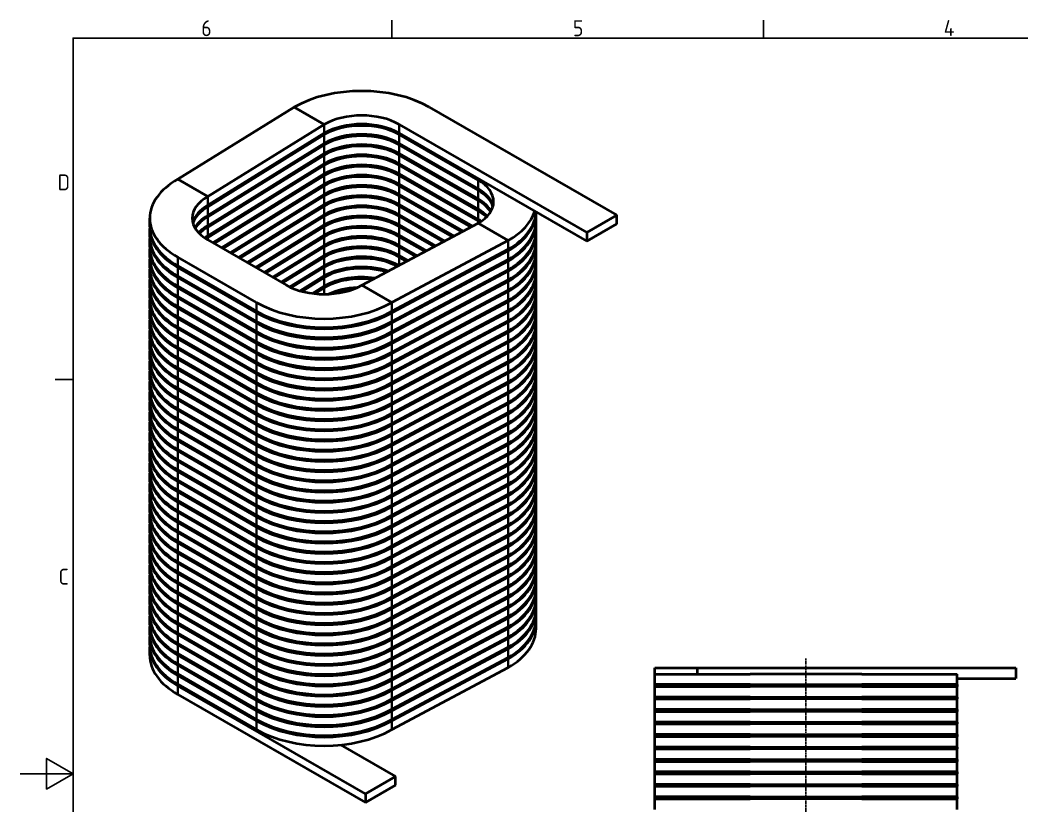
# Model space of a CAD drawing. Header units: millimetres. Extents: x 0 to 420, y 0 to 297.
# Drawn here: x 0 to 188.7, y 142.4 to 290.4 of the extents above; entities that cross this region are included whole.
import ezdxf

# ---------------------------------------------------------------- set-up
doc = ezdxf.new("R2010")
doc.units = ezdxf.units.MM
doc.linetypes.add('CHAIN', pattern=[0.7087, 0.4724, -0.0591, 0.1181, -0.0591])
doc.layers.get('0').update_dxf_attribs({"color": 3, "lineweight": 25, "true_color": 0x00ff00})
for name, color, linetype, lineweight, true_color in [('가시적인 것(ISO)', 3, 'Continuous', 40, 0x00ff00), ('가시적인 좁은 것(ISO)', 3, 'Continuous', 35, 0x00ff00), ('중심선(ISO)', 1, 'Continuous', 25, 0xff0000)]:
    doc.layers.add(name, color=color, linetype=linetype, lineweight=lineweight, true_color=true_color)
doc.layers.add('경계(ISO)', color=7, linetype='Continuous', lineweight=25)
doc.styles.add('문자 텍스트_PSTEK_POSCO', font='isocp.shx')

# ---------------------------------------------------------------- blocks, each defined once
blk = doc.blocks.new('경계 Default Border')
at = {"layer": '경계(ISO)'}
for p, q in [((70, 287), (70, 290.4)), ((140, 287), (140, 290.4)), ((10, 222.75), (6.6, 222.75))]:
    blk.add_line(p, q, dxfattribs=at)
at = {"layer": '경계(ISO)', "flags": 128}
for points in [[(10, 10), (10, 287), (410, 287), (410, 10), (10, 10)], [(0, 148.5), (10, 148.5), (5, 151.39), (5, 145.61), (10, 148.5)]]:
    blk.add_lwpolyline(points, dxfattribs=at)
at = {"layer": '경계(ISO)', "color": 2, "true_color": 0xffff00, "char_height": 3, "attachment_point": 7, "style": '문자 텍스트_PSTEK_POSCO'}
for s, insert in [('6', (34.14, 287.37)), ('5', (104.14, 287.37)), ('4', (173.97, 287.4)), ('D', (7.08, 258.35)), ('C', (7.24, 184.1))]:
    blk.add_mtext(s, dxfattribs=dict(at, insert=insert))

msp = doc.modelspace()

# ---------------------------------------------------------------- linework, layer by layer
at = {"layer": '가시적인 것(ISO)'}
for p, q in [((29.7, 260.425), (51.621, 274.008)), ((51.621, 274.008), (57.277, 270.751)), ((77.076, 274.008), (112.432, 253.648)), ((57.277, 270.751), (35.357, 257.167)), ((71.42, 270.751), (106.775, 250.391)), ((35.357, 255.532), (57.277, 269.116)), ((57.277, 268.829), (35.357, 255.246)), ((57.038, 268.967), (57.277, 268.829)), ((71.42, 269.116), (106.775, 248.756)), ((86.269, 260.278), (71.42, 268.829)), ((35.357, 253.611), (57.277, 267.194)), ((57.277, 266.908), (35.357, 253.325)), ((57.038, 267.046), (57.277, 266.908)), ((71.42, 267.194), (86.269, 258.643)), ((86.269, 258.357), (71.42, 266.908)), ((35.357, 251.689), (57.277, 265.273)), ((57.277, 264.987), (35.357, 251.403)), ((57.038, 265.125), (57.277, 264.987)), ((71.42, 265.273), (86.269, 256.722)), ((86.269, 256.436), (71.42, 264.987)), ((35.357, 249.768), (57.277, 263.352)), ((57.277, 263.066), (35.357, 249.482)), ((57.038, 263.204), (57.277, 263.066)), ((71.42, 263.352), (86.269, 254.801)), ((86.269, 254.515), (71.42, 263.066)), ((35.357, 257.167), (29.7, 260.425)), ((36.341, 248.457), (57.277, 261.431)), ((57.277, 261.145), (36.58, 248.319)), ((57.038, 261.282), (57.277, 261.145)), ((71.42, 261.431), (86.269, 252.88)), ((86.269, 252.593), (71.42, 261.145)), ((37.948, 247.531), (57.277, 259.509)), ((57.277, 259.223), (38.187, 247.393)), ((57.038, 259.361), (57.277, 259.223)), ((71.42, 259.509), (85.207, 251.57)), ((84.949, 251.432), (71.42, 259.223)), ((39.555, 246.606), (57.277, 257.588)), ((57.277, 257.302), (39.794, 246.468)), ((57.038, 257.44), (57.277, 257.302)), ((71.42, 257.588), (83.473, 250.647)), ((83.215, 250.51), (71.42, 257.302)), ((35.357, 255.246), (35.113, 255.386)), ((41.162, 245.68), (57.277, 255.667)), ((57.277, 255.381), (41.401, 245.543)), ((57.038, 255.519), (57.277, 255.381)), ((71.42, 255.667), (81.739, 249.724)), ((81.481, 249.587), (71.42, 255.381)), ((24.428, 251.46), (24.428, 253.095)), ((35.357, 253.325), (35.113, 253.465)), ((42.769, 244.755), (57.277, 253.746)), ((57.277, 253.46), (43.008, 244.617)), ((57.038, 253.597), (57.277, 253.46)), ((71.42, 253.746), (80.005, 248.802)), ((79.747, 248.664), (71.42, 253.46)), ((97.198, 252.65), (97.198, 254.271)), ((112.432, 253.648), (106.775, 250.391)), ((112.432, 252.013), (112.432, 253.648)), ((24.428, 249.539), (24.428, 251.174)), ((35.357, 251.403), (35.113, 251.544)), ((44.376, 243.83), (57.277, 251.824)), ((57.277, 251.538), (44.615, 243.692)), ((57.038, 251.676), (57.277, 251.538)), ((64.349, 240.472), (86.269, 252.134)), ((71.42, 251.824), (78.271, 247.879)), ((78.012, 247.742), (71.42, 251.538)), ((86.269, 252.134), (91.926, 248.877)), ((97.198, 250.729), (97.198, 252.364)), ((106.775, 248.756), (112.432, 252.013)), ((24.428, 247.617), (24.428, 249.253)), ((35.357, 249.482), (35.113, 249.623)), ((45.983, 242.904), (57.277, 249.903)), ((57.277, 249.617), (46.222, 242.766)), ((57.038, 249.755), (57.277, 249.617)), ((71.42, 249.903), (76.537, 246.957)), ((76.278, 246.819), (71.42, 249.617)), ((97.198, 248.808), (97.198, 250.443)), ((106.775, 250.391), (106.775, 248.756)), ((24.428, 245.696), (24.428, 247.331)), ((35.357, 249.023), (50.206, 240.472)), ((47.59, 241.979), (57.277, 247.982)), ((57.277, 247.696), (47.829, 241.841)), ((57.038, 247.834), (57.277, 247.696)), ((91.926, 248.877), (70.005, 237.214)), ((70.005, 235.579), (91.926, 247.242)), ((71.42, 247.982), (74.803, 246.034)), ((74.544, 245.896), (71.42, 247.696)), ((97.198, 246.886), (97.198, 248.521)), ((24.428, 243.775), (24.428, 245.41)), ((44.55, 237.214), (29.7, 245.766)), ((49.197, 241.053), (57.277, 246.061)), ((57.277, 245.775), (49.436, 240.916)), ((57.038, 245.912), (57.277, 245.775)), ((91.926, 246.956), (70.005, 235.293)), ((70.005, 233.658), (91.926, 245.321)), ((71.42, 246.061), (73.068, 245.111)), ((72.81, 244.974), (71.42, 245.775)), ((91.667, 247.104), (91.926, 246.956)), ((97.198, 244.965), (97.198, 246.6)), ((24.428, 241.854), (24.428, 243.489)), ((29.7, 244.13), (44.55, 235.579)), ((44.55, 235.293), (29.7, 243.844)), ((50.828, 240.143), (57.277, 244.14)), ((57.277, 243.853), (51.091, 240.02)), ((57.038, 243.991), (57.277, 243.853)), ((91.926, 245.034), (70.005, 233.372)), ((91.667, 245.183), (91.926, 245.034)), ((97.198, 243.044), (97.198, 244.679)), ((24.428, 239.933), (24.428, 241.568)), ((29.7, 242.209), (44.55, 233.658)), ((44.55, 233.372), (29.7, 241.923)), ((52.746, 239.41), (57.277, 242.218)), ((57.277, 241.932), (53.064, 239.321)), ((57.038, 242.07), (57.277, 241.932)), ((70.005, 231.737), (91.926, 243.399)), ((91.926, 243.113), (70.005, 231.451)), ((91.667, 243.262), (91.926, 243.113)), ((97.198, 241.123), (97.198, 242.758)), ((29.7, 240.288), (44.55, 231.737)), ((44.55, 231.451), (29.7, 240.002)), ((55.068, 238.928), (57.277, 240.297)), ((57.277, 240.011), (55.455, 238.882)), ((57.038, 240.149), (57.277, 240.011)), ((70.005, 237.214), (64.349, 240.472)), ((70.005, 229.816), (91.926, 241.478)), ((91.926, 241.192), (70.005, 229.529)), ((91.667, 241.341), (91.926, 241.192)), ((97.198, 239.201), (97.198, 240.837)), ((24.428, 238.011), (24.428, 239.646)), ((29.7, 238.367), (44.55, 229.816)), ((44.55, 229.529), (29.7, 238.081)), ((70.005, 227.894), (91.926, 239.557)), ((91.926, 239.271), (70.005, 227.608)), ((91.667, 239.419), (91.926, 239.271)), ((97.198, 237.28), (97.198, 238.915)), ((24.428, 236.09), (24.428, 237.725)), ((29.7, 236.445), (44.55, 227.894)), ((44.55, 227.608), (29.7, 236.159)), ((70.005, 225.973), (91.926, 237.636)), ((91.926, 237.349), (70.005, 225.687)), ((91.667, 237.498), (91.926, 237.349)), ((97.198, 235.359), (97.198, 236.994)), ((24.428, 234.169), (24.428, 235.804)), ((29.7, 234.524), (44.55, 225.973)), ((44.55, 225.687), (29.7, 234.238)), ((70.005, 235.293), (69.755, 235.438)), ((70.005, 224.052), (91.926, 235.714)), ((91.926, 235.428), (70.005, 223.766)), ((91.667, 235.577), (91.926, 235.428)), ((97.198, 233.438), (97.198, 235.073)), ((24.428, 232.248), (24.428, 233.883)), ((29.7, 232.603), (44.55, 224.052)), ((44.55, 223.766), (29.7, 232.317)), ((70.005, 233.372), (69.755, 233.516)), ((70.005, 222.131), (91.926, 233.793)), ((91.926, 233.507), (70.005, 221.845)), ((91.667, 233.656), (91.926, 233.507)), ((97.198, 231.516), (97.198, 233.152)), ((24.428, 230.326), (24.428, 231.961)), ((29.7, 230.682), (44.55, 222.131)), ((44.55, 221.845), (29.7, 230.396)), ((70.005, 231.451), (69.755, 231.595)), ((70.005, 220.209), (91.926, 231.872)), ((91.926, 231.586), (70.005, 219.923)), ((91.667, 231.734), (91.926, 231.586)), ((97.198, 229.595), (97.198, 231.23)), ((24.428, 228.405), (24.428, 230.04)), ((29.7, 228.761), (44.55, 220.209)), ((44.55, 219.923), (29.7, 228.474)), ((70.005, 229.529), (69.755, 229.674)), ((70.005, 218.288), (91.926, 229.951)), ((91.926, 229.665), (70.005, 218.002)), ((91.667, 229.813), (91.926, 229.665)), ((97.198, 227.674), (97.198, 229.309)), ((24.428, 226.484), (24.428, 228.119)), ((29.7, 226.839), (44.55, 218.288)), ((44.55, 218.002), (29.7, 226.553)), ((70.005, 227.608), (69.755, 227.753)), ((70.005, 216.367), (91.926, 228.029)), ((91.926, 227.743), (70.005, 216.081)), ((91.667, 227.892), (91.926, 227.743)), ((97.198, 225.753), (97.198, 227.388)), ((24.428, 224.563), (24.428, 226.198)), ((29.7, 224.918), (44.55, 216.367)), ((44.55, 216.081), (29.7, 224.632)), ((70.005, 225.687), (69.755, 225.831)), ((70.005, 214.446), (91.926, 226.108)), ((91.926, 225.822), (70.005, 214.16)), ((91.667, 225.971), (91.926, 225.822)), ((97.198, 223.832), (97.198, 225.467)), ((24.428, 222.641), (24.428, 224.277)), ((29.7, 222.997), (44.55, 214.446)), ((44.55, 214.16), (29.7, 222.711)), ((70.005, 223.766), (69.755, 223.91)), ((70.005, 212.524), (91.926, 224.187)), ((91.926, 223.901), (70.005, 212.238)), ((91.667, 224.05), (91.926, 223.901)), ((97.198, 221.91), (97.198, 223.545)), ((24.428, 220.72), (24.428, 222.355)), ((29.7, 221.076), (44.55, 212.524)), ((44.55, 212.238), (29.7, 220.789)), ((70.005, 221.845), (69.755, 221.989)), ((70.005, 210.603), (91.926, 222.266)), ((91.926, 221.98), (70.005, 210.317)), ((91.667, 222.128), (91.926, 221.98)), ((97.198, 219.989), (97.198, 221.624)), ((24.428, 218.799), (24.428, 220.434)), ((29.7, 219.154), (44.55, 210.603)), ((70.005, 219.923), (69.755, 220.068)), ((70.005, 208.682), (91.926, 220.344)), ((91.926, 220.058), (70.005, 208.396)), ((91.667, 220.207), (91.926, 220.058)), ((97.198, 218.068), (97.198, 219.703)), ((24.428, 216.878), (24.428, 218.513)), ((44.55, 210.317), (29.7, 218.868)), ((29.7, 217.233), (44.55, 208.682)), ((70.005, 218.002), (69.755, 218.147)), ((70.005, 206.761), (91.926, 218.423)), ((91.926, 218.137), (70.005, 206.475)), ((91.667, 218.286), (91.926, 218.137)), ((97.198, 216.147), (97.198, 217.782)), ((24.428, 214.956), (24.428, 216.592)), ((44.55, 208.396), (29.7, 216.947)), ((29.7, 215.312), (44.55, 206.761)), ((70.005, 216.081), (69.755, 216.225)), ((70.005, 204.84), (91.926, 216.502)), ((91.926, 216.216), (70.005, 204.553)), ((91.667, 216.365), (91.926, 216.216)), ((97.198, 214.225), (97.198, 215.86)), ((24.428, 213.035), (24.428, 214.67)), ((44.55, 206.475), (29.7, 215.026)), ((29.7, 213.391), (44.55, 204.84)), ((70.005, 214.16), (69.755, 214.304)), ((70.005, 202.918), (91.926, 214.581)), ((91.926, 214.295), (70.005, 202.632)), ((91.667, 214.443), (91.926, 214.295)), ((97.198, 212.304), (97.198, 213.939)), ((24.428, 211.114), (24.428, 212.749)), ((44.55, 204.553), (29.7, 213.105)), ((29.7, 211.469), (44.55, 202.918)), ((70.005, 212.238), (69.755, 212.383)), ((70.005, 200.997), (91.926, 212.66)), ((91.926, 212.373), (70.005, 200.711)), ((91.667, 212.522), (91.926, 212.373)), ((97.198, 210.383), (97.198, 212.018)), ((24.428, 209.193), (24.428, 210.828)), ((44.55, 202.632), (29.7, 211.183)), ((29.7, 209.548), (44.55, 200.997)), ((70.005, 210.317), (69.755, 210.462)), ((70.005, 199.076), (91.926, 210.738)), ((91.926, 210.452), (70.005, 198.79)), ((91.667, 210.601), (91.926, 210.452)), ((97.198, 208.462), (97.198, 210.097)), ((24.428, 207.272), (24.428, 208.907)), ((44.55, 200.711), (29.7, 209.262)), ((29.7, 207.627), (44.55, 199.076)), ((70.005, 208.396), (69.755, 208.54)), ((70.005, 197.155), (91.926, 208.817)), ((91.926, 208.531), (70.005, 196.868)), ((91.667, 208.68), (91.926, 208.531)), ((97.198, 206.54), (97.198, 208.175)), ((24.428, 205.35), (24.428, 206.985)), ((44.55, 198.79), (29.7, 207.341)), ((29.7, 205.706), (44.55, 197.155)), ((70.005, 206.475), (69.755, 206.619)), ((70.005, 195.233), (91.926, 206.896)), ((91.926, 206.61), (70.005, 194.947)), ((91.667, 206.758), (91.926, 206.61)), ((97.198, 204.619), (97.198, 206.254)), ((24.428, 203.429), (24.428, 205.064)), ((44.55, 196.868), (29.7, 205.42)), ((70.005, 204.553), (69.755, 204.698)), ((70.005, 193.312), (91.926, 204.975)), ((91.926, 204.688), (70.005, 193.026)), ((91.667, 204.837), (91.926, 204.688)), ((97.198, 202.698), (97.198, 204.333)), ((24.428, 201.508), (24.428, 203.143)), ((29.7, 203.784), (44.55, 195.233)), ((44.55, 194.947), (29.7, 203.498)), ((70.005, 202.632), (69.755, 202.777)), ((70.005, 191.391), (91.926, 203.053)), ((91.926, 202.767), (70.005, 191.105)), ((91.667, 202.916), (91.926, 202.767)), ((97.198, 200.777), (97.198, 202.412)), ((24.428, 199.587), (24.428, 201.222)), ((29.7, 201.863), (44.55, 193.312)), ((44.55, 193.026), (29.7, 201.577)), ((70.005, 200.711), (69.755, 200.855)), ((70.005, 189.47), (91.926, 201.132)), ((91.926, 200.846), (70.005, 189.184)), ((91.667, 200.995), (91.926, 200.846)), ((97.198, 198.855), (97.198, 200.491)), ((24.428, 197.665), (24.428, 199.3)), ((29.7, 199.942), (44.55, 191.391)), ((44.55, 191.105), (29.7, 199.656)), ((70.005, 198.79), (69.755, 198.934)), ((70.005, 187.548), (91.926, 199.211)), ((91.926, 198.925), (70.005, 187.262)), ((91.667, 199.073), (91.926, 198.925)), ((97.198, 196.934), (97.198, 198.569)), ((24.428, 195.744), (24.428, 197.379)), ((29.7, 198.021), (44.55, 189.47)), ((44.55, 189.184), (29.7, 197.735)), ((70.005, 196.868), (69.755, 197.013)), ((70.005, 185.627), (91.926, 197.29)), ((91.926, 197.003), (70.005, 185.341)), ((91.667, 197.152), (91.926, 197.003)), ((97.198, 195.013), (97.198, 196.648)), ((24.428, 193.823), (24.428, 195.458)), ((29.7, 196.1), (44.55, 187.548)), ((44.55, 187.262), (29.7, 195.813)), ((70.005, 194.947), (69.755, 195.092)), ((70.005, 183.706), (91.926, 195.368)), ((91.926, 195.082), (70.005, 183.42)), ((91.667, 195.231), (91.926, 195.082)), ((97.198, 193.092), (97.198, 194.727)), ((24.428, 191.902), (24.428, 193.537)), ((29.7, 194.178), (44.55, 185.627)), ((44.55, 185.341), (29.7, 193.892)), ((70.005, 193.026), (69.755, 193.17)), ((70.005, 181.785), (91.926, 193.447)), ((91.926, 193.161), (70.005, 181.499)), ((91.667, 193.31), (91.926, 193.161)), ((97.198, 191.171), (97.198, 192.806)), ((24.428, 189.98), (24.428, 191.616)), ((29.7, 192.257), (44.55, 183.706)), ((44.55, 183.42), (29.7, 191.971)), ((70.005, 191.105), (69.755, 191.249)), ((70.005, 179.863), (91.926, 191.526)), ((91.926, 191.24), (70.005, 179.577)), ((91.667, 191.389), (91.926, 191.24)), ((97.198, 189.249), (97.198, 190.884)), ((24.428, 188.059), (24.428, 189.694)), ((29.7, 190.336), (44.55, 181.785)), ((44.55, 181.499), (29.7, 190.05)), ((70.005, 189.184), (69.755, 189.328)), ((70.005, 177.942), (91.926, 189.605)), ((91.926, 189.319), (70.005, 177.656)), ((91.667, 189.467), (91.926, 189.319)), ((97.198, 187.328), (97.198, 188.963)), ((24.428, 186.138), (24.428, 187.773)), ((29.7, 188.415), (44.55, 179.863)), ((44.55, 179.577), (29.7, 188.128)), ((70.005, 187.262), (69.755, 187.407)), ((70.005, 176.021), (91.926, 187.683)), ((91.926, 187.397), (70.005, 175.735)), ((91.667, 187.546), (91.926, 187.397)), ((97.198, 185.407), (97.198, 187.042)), ((24.428, 184.217), (24.428, 185.852)), ((29.7, 186.493), (44.55, 177.942)), ((44.55, 177.656), (29.7, 186.207)), ((70.005, 185.341), (69.755, 185.486)), ((70.005, 174.1), (91.926, 185.762)), ((91.926, 185.476), (70.005, 173.814)), ((91.667, 185.625), (91.926, 185.476)), ((97.198, 183.486), (97.198, 185.121)), ((24.428, 182.295), (24.428, 183.931)), ((29.7, 184.572), (44.55, 176.021)), ((44.55, 175.735), (29.7, 184.286)), ((70.005, 183.42), (69.755, 183.564)), ((70.005, 172.179), (91.926, 183.841)), ((91.926, 183.555), (70.005, 171.892)), ((91.667, 183.704), (91.926, 183.555)), ((97.198, 181.564), (97.198, 183.199)), ((24.428, 180.374), (24.428, 182.009)), ((29.7, 182.651), (44.55, 174.1)), ((44.55, 173.814), (29.7, 182.365)), ((70.005, 181.499), (69.755, 181.643)), ((70.005, 170.257), (91.926, 181.92)), ((91.926, 181.634), (70.005, 169.971)), ((91.667, 181.782), (91.926, 181.634)), ((97.198, 179.643), (97.198, 181.278)), ((24.428, 178.453), (24.428, 180.088)), ((29.7, 180.73), (44.55, 172.179)), ((44.55, 171.892), (29.7, 180.444)), ((70.005, 179.577), (69.755, 179.722)), ((70.005, 168.336), (91.926, 179.999)), ((91.926, 179.712), (70.005, 168.05)), ((91.667, 179.861), (91.926, 179.712)), ((97.198, 177.722), (97.198, 179.357)), ((24.428, 176.532), (24.428, 178.167)), ((29.7, 178.808), (44.55, 170.257)), ((44.55, 169.971), (29.7, 178.522)), ((70.005, 177.656), (69.755, 177.801)), ((70.005, 166.415), (91.926, 178.077)), ((91.926, 177.791), (70.005, 166.129)), ((91.667, 177.94), (91.926, 177.791)), ((97.198, 175.801), (97.198, 177.436)), ((24.428, 174.611), (24.428, 176.246)), ((29.7, 176.887), (44.55, 168.336)), ((44.55, 168.05), (29.7, 176.601)), ((70.005, 175.735), (69.755, 175.879)), ((70.005, 164.494), (91.926, 176.156)), ((91.926, 175.87), (70.005, 164.207)), ((91.667, 176.019), (91.926, 175.87)), ((24.428, 172.689), (24.428, 174.324)), ((29.7, 174.966), (44.55, 166.415)), ((44.55, 166.129), (29.7, 174.68)), ((70.005, 173.814), (69.755, 173.958)), ((70.005, 162.572), (91.926, 174.235)), ((91.926, 173.949), (70.005, 162.286)), ((91.667, 174.097), (91.926, 173.949)), ((24.428, 170.768), (24.428, 172.403)), ((29.7, 173.045), (44.55, 164.494)), ((44.55, 164.207), (29.7, 172.759)), ((70.005, 171.892), (69.755, 172.037)), ((70.005, 160.651), (91.926, 172.314)), ((91.926, 172.027), (70.005, 160.365)), ((91.667, 172.176), (91.926, 172.027)), ((29.7, 171.123), (44.55, 162.572)), ((44.55, 162.286), (29.7, 170.837)), ((70.005, 169.971), (69.755, 170.116)), ((70.005, 158.73), (91.926, 170.392)), ((91.926, 170.106), (70.005, 158.444)), ((91.667, 170.255), (91.926, 170.106)), ((29.7, 169.202), (44.55, 160.651)), ((44.55, 160.365), (29.7, 168.916)), ((70.005, 168.05), (69.755, 168.194)), ((70.005, 156.809), (91.926, 168.471)), ((119.531, 168.445), (127.531, 168.445)), ((119.531, 167.27), (119.531, 168.445)), ((127.531, 168.445), (137.531, 168.445)), ((127.531, 168.445), (127.531, 167.27)), ((137.531, 168.445), (187.531, 168.445)), ((187.531, 168.445), (187.531, 166.445)), ((29.7, 167.281), (44.55, 158.73)), ((44.55, 158.444), (29.7, 166.995)), ((70.005, 166.129), (69.755, 166.273)), ((119.531, 165.27), (119.531, 167.27)), ((119.531, 167.27), (137.531, 167.27)), ((158.531, 167.27), (137.531, 167.27)), ((158.531, 167.27), (176.531, 167.27)), ((176.531, 165.27), (176.531, 167.27)), ((176.531, 166.445), (187.531, 166.445)), ((29.7, 165.36), (44.55, 156.809)), ((65.056, 144.714), (29.7, 165.074)), ((70.005, 164.207), (69.755, 164.352)), ((119.531, 164.92), (119.531, 165.27)), ((137.531, 165.27), (119.531, 165.27)), ((119.531, 162.92), (119.531, 164.92)), ((119.531, 164.92), (137.531, 164.92)), ((127.531, 165.27), (127.531, 164.92)), ((137.531, 165.27), (158.531, 165.27)), ((158.531, 164.92), (137.531, 164.92)), ((176.531, 165.27), (158.531, 165.27)), ((158.531, 164.92), (176.531, 164.92)), ((168.531, 164.92), (168.531, 165.27)), ((176.531, 165.27), (176.531, 164.92)), ((176.531, 162.92), (176.531, 164.92)), ((29.7, 163.439), (65.056, 143.079)), ((70.005, 162.286), (69.755, 162.431)), ((119.531, 162.57), (119.531, 162.92)), ((137.531, 162.92), (119.531, 162.92)), ((119.531, 160.57), (119.531, 162.57)), ((119.531, 162.57), (137.531, 162.57)), ((127.531, 162.92), (127.531, 162.57)), ((137.531, 162.92), (158.531, 162.92)), ((158.531, 162.57), (137.531, 162.57)), ((176.531, 162.92), (158.531, 162.92)), ((158.531, 162.57), (176.531, 162.57)), ((168.531, 162.57), (168.531, 162.92)), ((176.531, 162.92), (176.531, 162.57)), ((176.531, 160.57), (176.531, 162.57)), ((70.005, 160.365), (69.755, 160.509)), ((119.531, 160.22), (119.531, 160.57)), ((137.531, 160.57), (119.531, 160.57)), ((127.531, 160.57), (127.531, 160.22)), ((137.531, 160.57), (158.531, 160.57)), ((176.531, 160.57), (158.531, 160.57)), ((168.531, 160.22), (168.531, 160.57)), ((176.531, 160.57), (176.531, 160.22)), ((70.005, 158.444), (69.755, 158.588)), ((119.531, 158.22), (119.531, 160.22)), ((119.531, 160.22), (137.531, 160.22)), ((158.531, 160.22), (137.531, 160.22)), ((158.531, 160.22), (176.531, 160.22)), ((176.531, 158.22), (176.531, 160.22)), ((119.531, 157.87), (119.531, 158.22)), ((137.531, 158.22), (119.531, 158.22)), ((119.531, 155.87), (119.531, 157.87)), ((119.531, 157.87), (137.531, 157.87)), ((127.531, 158.22), (127.531, 157.87)), ((137.531, 158.22), (158.531, 158.22)), ((158.531, 157.87), (137.531, 157.87)), ((176.531, 158.22), (158.531, 158.22)), ((158.531, 157.87), (176.531, 157.87)), ((168.531, 157.87), (168.531, 158.22)), ((176.531, 158.22), (176.531, 157.87)), ((176.531, 155.87), (176.531, 157.87)), ((119.531, 155.52), (119.531, 155.87)), ((137.531, 155.87), (119.531, 155.87)), ((119.531, 153.52), (119.531, 155.52)), ((119.531, 155.52), (137.531, 155.52)), ((127.531, 155.87), (127.531, 155.52)), ((137.531, 155.87), (158.531, 155.87)), ((158.531, 155.52), (137.531, 155.52)), ((176.531, 155.87), (158.531, 155.87)), ((158.531, 155.52), (176.531, 155.52)), ((168.531, 155.52), (168.531, 155.87)), ((176.531, 155.87), (176.531, 155.52)), ((176.531, 153.52), (176.531, 155.52)), ((60.371, 153.927), (70.712, 147.971)), ((119.531, 153.17), (119.531, 153.52)), ((137.531, 153.52), (119.531, 153.52)), ((119.531, 151.17), (119.531, 153.17)), ((119.531, 153.17), (137.531, 153.17)), ((127.531, 153.52), (127.531, 153.17)), ((137.531, 153.52), (158.531, 153.52)), ((158.531, 153.17), (137.531, 153.17)), ((176.531, 153.52), (158.531, 153.52)), ((158.531, 153.17), (176.531, 153.17)), ((168.531, 153.17), (168.531, 153.52)), ((176.531, 153.52), (176.531, 153.17)), ((176.531, 151.17), (176.531, 153.17)), ((119.531, 150.82), (119.531, 151.17)), ((137.531, 151.17), (119.531, 151.17)), ((127.531, 151.17), (127.531, 150.82)), ((137.531, 151.17), (158.531, 151.17)), ((176.531, 151.17), (158.531, 151.17)), ((168.531, 150.82), (168.531, 151.17)), ((176.531, 151.17), (176.531, 150.82)), ((119.531, 148.82), (119.531, 150.82)), ((119.531, 150.82), (137.531, 150.82)), ((158.531, 150.82), (137.531, 150.82)), ((158.531, 150.82), (176.531, 150.82)), ((176.531, 148.82), (176.531, 150.82)), ((70.712, 147.971), (65.056, 144.714)), ((70.712, 146.336), (70.712, 147.971)), ((119.531, 148.47), (119.531, 148.82)), ((137.531, 148.82), (119.531, 148.82)), ((119.531, 146.47), (119.531, 148.47)), ((119.531, 148.47), (137.531, 148.47)), ((127.531, 148.82), (127.531, 148.47)), ((137.531, 148.82), (158.531, 148.82)), ((158.531, 148.47), (137.531, 148.47)), ((176.531, 148.82), (158.531, 148.82)), ((158.531, 148.47), (176.531, 148.47)), ((168.531, 148.47), (168.531, 148.82)), ((176.531, 148.82), (176.531, 148.47)), ((176.531, 146.47), (176.531, 148.47)), ((65.056, 143.079), (70.712, 146.336)), ((119.531, 146.12), (119.531, 146.47)), ((137.531, 146.47), (119.531, 146.47)), ((119.531, 144.12), (119.531, 146.12)), ((119.531, 146.12), (137.531, 146.12)), ((127.531, 146.47), (127.531, 146.12)), ((137.531, 146.47), (158.531, 146.47)), ((158.531, 146.12), (137.531, 146.12)), ((176.531, 146.47), (158.531, 146.47)), ((158.531, 146.12), (176.531, 146.12)), ((168.531, 146.12), (168.531, 146.47)), ((176.531, 146.47), (176.531, 146.12)), ((176.531, 144.12), (176.531, 146.12)), ((65.056, 144.714), (65.056, 143.079)), ((119.531, 143.77), (119.531, 144.12)), ((137.531, 144.12), (119.531, 144.12)), ((119.531, 141.77), (119.531, 143.77)), ((119.531, 143.77), (137.531, 143.77)), ((127.531, 144.12), (127.531, 143.77)), ((137.531, 144.12), (158.531, 144.12)), ((158.531, 143.77), (137.531, 143.77)), ((176.531, 144.12), (158.531, 144.12)), ((158.531, 143.77), (176.531, 143.77)), ((168.531, 143.77), (168.531, 144.12)), ((176.531, 144.12), (176.531, 143.77)), ((176.531, 141.77), (176.531, 143.77))]:
    msp.add_line(p, q, dxfattribs=at)
for centre, major_axis, start_param, end_param in [((64.349, 266.679), (-18, 0), 3.9269908, 5.4977871), ((64.349, 266.679), (10, 0), 0.7853982, 2.3561945), ((64.349, 265.044), (10, 0), 0.7853982, 2.3561945), ((64.349, 264.757), (-10, 0), 3.9269908, 5.4977871), ((64.349, 263.122), (10, 0), 0.7853982, 2.3561945), ((64.349, 262.836), (-10, 0), 3.9269908, 5.4977871), ((64.349, 261.201), (10, 0), 0.7853982, 2.3561945), ((64.349, 260.915), (-10, 0), 3.9269908, 5.4977871), ((64.349, 259.28), (10, 0), 0.7853982, 2.3561945), ((64.349, 258.994), (-10, 0), 3.9269908, 5.4977871), ((64.349, 257.359), (10, 0), 0.7853982, 2.3561945), ((64.349, 257.073), (-10, 0), 3.9269908, 5.4977871), ((42.428, 253.095), (-18, 0), 5.4977871, 7.0685835), ((64.349, 255.437), (10, 0), 0.7853982, 2.3561945), ((64.349, 255.151), (-10, 0), 3.9269908, 5.4977871), ((64.349, 253.516), (10, 0), 0.7853982, 2.3561945), ((64.349, 253.23), (-10, 0), 3.9269908, 5.4977871), ((79.198, 256.206), (10, 0), 5.4977871, 7.0685835), ((79.198, 254.571), (10, 0), 0.1424506, 0.7853982), ((42.428, 253.095), (-10, 0), 5.4977871, 7.0685835), ((64.349, 251.595), (10, 0), 0.7853982, 2.3561945), ((64.349, 251.309), (-10, 0), 3.9269908, 5.4977871), ((79.198, 254.285), (10, 0), 0.1675975, 0.7853982), ((79.198, 252.65), (10, 0), 0.3139136, 0.7853982), ((42.428, 251.46), (-10, 0), 5.4977871, 6.1407347), ((42.428, 251.174), (-10, 0), 5.4977871, 6.1155878), ((64.349, 249.674), (10, 0), 0.7853982, 2.3561945), ((64.349, 249.388), (-10, 0), 3.9269908, 5.4977871), ((79.198, 252.364), (10, 0), 0.3401494, 0.7853982), ((79.198, 250.729), (10, 0), 0.495643, 0.7853982), ((42.428, 249.539), (-10, 0), 5.4977871, 5.9692717), ((42.428, 249.253), (-10, 0), 5.4977871, 5.9430359), ((64.349, 247.753), (10, 0), 0.7853982, 2.3561945), ((64.349, 247.466), (-10, 0), 3.9269908, 5.4977871), ((79.198, 250.443), (-10, 0), 3.6657018, 3.9269908), ((79.198, 248.808), (10, 0), 0.6976406, 0.7853982), ((79.198, 256.206), (18, 0), 5.4977871, 6.1104834), ((79.198, 254.571), (18, 0), 5.4977871, 6.2546127), ((79.198, 254.285), (18, 0), 5.4977871, 6.2818145), ((42.428, 251.174), (-18, 0), 6.2693823, 7.0685835), ((42.428, 251.46), (-18, 0), 0, 0.7853982), ((42.428, 247.617), (10, 0), 2.3561945, 2.6459497), ((42.428, 247.331), (-10, 0), 5.4977871, 5.7590761), ((64.349, 245.831), (10, 0), 0.7853982, 2.3561945), ((64.349, 245.545), (-10, 0), 3.9269908, 5.4977871), ((79.198, 248.521), (-10, 0), 3.8721112, 3.9269908), ((79.198, 252.65), (18, 0), 5.4977871, 6.2831853), ((79.198, 252.364), (18, 0), 5.4977871, 6.2969883), ((42.428, 249.253), (-18, 0), 6.2693823, 7.0685835), ((42.428, 249.539), (-18, 0), 0, 0.7853982), ((42.428, 245.696), (10, 0), 2.3561945, 2.4439521), ((42.428, 245.41), (-10, 0), 5.4977871, 5.5526668), ((64.349, 243.91), (10, 0), 0.7853982, 2.3561945), ((64.349, 243.624), (-10, 0), 3.9269908, 5.4977871), ((79.198, 250.729), (18, 0), 5.4977871, 6.2831853), ((79.198, 250.443), (18, 0), 5.4977871, 6.2969883), ((42.428, 247.331), (-18, 0), 6.2693823, 7.0685835), ((42.428, 247.617), (-18, 0), 0, 0.7853982), ((64.349, 241.989), (10, 0), 0.7853982, 2.3561945), ((64.349, 241.703), (-10, 0), 3.9269908, 5.4977871), ((79.198, 248.808), (18, 0), 5.4977871, 6.2831853), ((79.198, 248.521), (18, 0), 5.4977871, 6.2969883), ((42.428, 245.41), (-18, 0), 6.2693823, 7.0685835), ((42.428, 245.696), (-18, 0), 0, 0.7853982), ((64.349, 240.068), (10, 0), 0.7974679, 2.3561945), ((64.349, 239.781), (-10, 0), 3.9756488, 5.4977871), ((79.198, 246.886), (18, 0), 5.4977871, 6.2831853), ((79.198, 246.6), (18, 0), 5.4977871, 6.2969883), ((42.428, 243.489), (-18, 0), 6.2693823, 7.0685835), ((42.428, 243.775), (-18, 0), 0, 0.7853982), ((64.349, 238.146), (10, 0), 1.0470275, 2.3561945), ((64.349, 237.86), (-10, 0), 4.2270762, 5.4977871), ((79.198, 244.965), (18, 0), 5.4977871, 6.2831853), ((79.198, 244.679), (18, 0), 5.4977871, 6.2969883), ((42.428, 241.568), (-18, 0), 6.2693823, 7.0685835), ((42.428, 241.854), (-18, 0), 0, 0.7853982), ((64.349, 236.225), (10, 0), 1.3183008, 2.3561945), ((64.349, 235.939), (-10, 0), 4.5039516, 5.4977871), ((79.198, 243.044), (18, 0), 5.4977871, 6.2831853), ((79.198, 242.758), (18, 0), 5.4977871, 6.2969883), ((42.428, 239.646), (-18, 0), 6.2693823, 7.0685835), ((42.428, 239.933), (-18, 0), 0, 0.7853982), ((57.277, 244.544), (10, 0), 3.9269908, 5.4977871), ((64.349, 234.304), (10, 0), 1.6543531, 2.2441961), ((64.349, 234.018), (-10, 0), 4.8809347, 5.2820635), ((79.198, 241.123), (18, 0), 5.4977871, 6.2831853), ((79.198, 240.837), (18, 0), 5.4977871, 6.2969883), ((42.428, 237.725), (-18, 0), 6.2693823, 7.0685835), ((42.428, 238.011), (-18, 0), 0, 0.7853982), ((79.198, 239.201), (18, 0), 5.4977871, 6.2831853), ((79.198, 238.915), (18, 0), 5.4977871, 6.2969883), ((42.428, 235.804), (-18, 0), 6.2693823, 7.0685835), ((42.428, 236.09), (-18, 0), 0, 0.7853982), ((57.277, 244.544), (-18, 0), 0.7853982, 2.3561945), ((79.198, 237.28), (18, 0), 5.4977871, 6.2831853), ((79.198, 236.994), (18, 0), 5.4977871, 6.2969883), ((42.428, 233.883), (-18, 0), 6.2693823, 7.0685835), ((42.428, 234.169), (-18, 0), 0, 0.7853982), ((57.277, 242.909), (18, 0), 3.9269908, 5.4977871), ((57.277, 242.623), (-18, 0), 0.7853982, 2.3561945), ((79.198, 235.359), (18, 0), 5.4977871, 6.2831853), ((79.198, 235.073), (18, 0), 5.4977871, 6.2969883), ((42.428, 232.248), (-18, 0), 0, 0.7853982), ((57.277, 240.988), (18, 0), 3.9269908, 5.4977871), ((57.277, 240.701), (-18, 0), 0.7853982, 2.3561945), ((79.198, 233.438), (18, 0), 5.4977871, 6.2831853), ((79.198, 233.152), (18, 0), 5.4977871, 6.2969883), ((42.428, 231.961), (-18, 0), 6.2693823, 7.0685835), ((42.428, 230.326), (-18, 0), 0, 0.7853982), ((57.277, 239.066), (18, 0), 3.9269908, 5.4977871), ((57.277, 238.78), (-18, 0), 0.7853982, 2.3561945), ((79.198, 231.516), (18, 0), 5.4977871, 6.2831853), ((79.198, 231.23), (18, 0), 5.4977871, 6.2969883), ((42.428, 230.04), (-18, 0), 6.2693823, 7.0685835), ((42.428, 228.405), (-18, 0), 0, 0.7853982), ((57.277, 237.145), (18, 0), 3.9269908, 5.4977871), ((57.277, 236.859), (-18, 0), 0.7853982, 2.3561945), ((79.198, 229.595), (18, 0), 5.4977871, 6.2831853), ((79.198, 229.309), (18, 0), 5.4977871, 6.2969883), ((42.428, 228.119), (-18, 0), 6.2693823, 7.0685835), ((42.428, 226.484), (-18, 0), 0, 0.7853982), ((57.277, 235.224), (18, 0), 3.9269908, 5.4977871), ((57.277, 234.938), (-18, 0), 0.7853982, 2.3561945), ((79.198, 227.674), (18, 0), 5.4977871, 6.2831853), ((79.198, 227.388), (18, 0), 5.4977871, 6.2969883), ((42.428, 226.198), (-18, 0), 6.2693823, 7.0685835), ((42.428, 224.563), (-18, 0), 0, 0.7853982), ((57.277, 233.303), (18, 0), 3.9269908, 5.4977871), ((57.277, 233.017), (-18, 0), 0.7853982, 2.3561945), ((79.198, 225.753), (18, 0), 5.4977871, 6.2831853), ((79.198, 225.467), (18, 0), 5.4977871, 6.2969883), ((42.428, 224.277), (-18, 0), 6.2693823, 7.0685835), ((57.277, 231.381), (18, 0), 3.9269908, 5.4977871), ((57.277, 231.095), (-18, 0), 0.7853982, 2.3561945), ((79.198, 223.832), (18, 0), 5.4977871, 6.2831853), ((79.198, 223.545), (18, 0), 5.4977871, 6.2969883), ((42.428, 222.355), (-18, 0), 6.2693823, 7.0685835), ((42.428, 222.641), (-18, 0), 0, 0.7853982), ((57.277, 229.46), (18, 0), 3.9269908, 5.4977871), ((57.277, 229.174), (-18, 0), 0.7853982, 2.3561945), ((79.198, 221.91), (18, 0), 5.4977871, 6.2831853), ((79.198, 221.624), (18, 0), 5.4977871, 6.2969883), ((42.428, 220.434), (-18, 0), 6.2693823, 7.0685835), ((42.428, 220.72), (-18, 0), 0, 0.7853982), ((57.277, 227.539), (18, 0), 3.9269908, 5.4977871), ((57.277, 227.253), (-18, 0), 0.7853982, 2.3561945), ((79.198, 219.989), (18, 0), 5.4977871, 6.2831853), ((79.198, 219.703), (18, 0), 5.4977871, 6.2969883), ((42.428, 218.513), (-18, 0), 6.2693823, 7.0685835), ((42.428, 218.799), (-18, 0), 0, 0.7853982), ((57.277, 225.618), (18, 0), 3.9269908, 5.4977871), ((57.277, 225.332), (-18, 0), 0.7853982, 2.3561945), ((79.198, 218.068), (18, 0), 5.4977871, 6.2831853), ((79.198, 217.782), (18, 0), 5.4977871, 6.2969883), ((42.428, 216.592), (-18, 0), 6.2693823, 7.0685835), ((42.428, 216.878), (-18, 0), 0, 0.7853982), ((57.277, 223.696), (18, 0), 3.9269908, 5.4977871), ((57.277, 223.41), (-18, 0), 0.7853982, 2.3561945), ((79.198, 216.147), (18, 0), 5.4977871, 6.2831853), ((79.198, 215.86), (18, 0), 5.4977871, 6.2969883), ((42.428, 214.67), (-18, 0), 6.2693823, 7.0685835), ((42.428, 214.956), (-18, 0), 0, 0.7853982), ((57.277, 221.775), (18, 0), 3.9269908, 5.4977871), ((57.277, 221.489), (-18, 0), 0.7853982, 2.3561945), ((79.198, 214.225), (18, 0), 5.4977871, 6.2831853), ((79.198, 213.939), (18, 0), 5.4977871, 6.2969883), ((42.428, 212.749), (-18, 0), 6.2693823, 7.0685835), ((42.428, 213.035), (-18, 0), 0, 0.7853982), ((57.277, 219.854), (18, 0), 3.9269908, 5.4977871), ((57.277, 219.568), (-18, 0), 0.7853982, 2.3561945), ((79.198, 212.304), (18, 0), 5.4977871, 6.2831853), ((79.198, 212.018), (18, 0), 5.4977871, 6.2969883), ((42.428, 210.828), (-18, 0), 6.2693823, 7.0685835), ((42.428, 211.114), (-18, 0), 0, 0.7853982), ((57.277, 217.933), (18, 0), 3.9269908, 5.4977871), ((57.277, 217.647), (-18, 0), 0.7853982, 2.3561945), ((79.198, 210.383), (18, 0), 5.4977871, 6.2831853), ((79.198, 210.097), (18, 0), 5.4977871, 6.2969883), ((42.428, 208.907), (-18, 0), 6.2693823, 7.0685835), ((42.428, 209.193), (-18, 0), 0, 0.7853982), ((57.277, 216.012), (18, 0), 3.9269908, 5.4977871), ((57.277, 215.725), (-18, 0), 0.7853982, 2.3561945), ((79.198, 208.462), (18, 0), 5.4977871, 6.2831853), ((79.198, 208.175), (18, 0), 5.4977871, 6.2969883), ((42.428, 206.985), (-18, 0), 6.2693823, 7.0685835), ((42.428, 207.272), (-18, 0), 0, 0.7853982), ((57.277, 214.09), (18, 0), 3.9269908, 5.4977871), ((57.277, 213.804), (-18, 0), 0.7853982, 2.3561945), ((79.198, 206.54), (18, 0), 5.4977871, 6.2831853), ((79.198, 206.254), (18, 0), 5.4977871, 6.2969883), ((42.428, 205.064), (-18, 0), 6.2693823, 7.0685835), ((42.428, 205.35), (-18, 0), 0, 0.7853982), ((57.277, 212.169), (18, 0), 3.9269908, 5.4977871), ((57.277, 211.883), (-18, 0), 0.7853982, 2.3561945), ((79.198, 204.619), (18, 0), 5.4977871, 6.2831853), ((79.198, 204.333), (18, 0), 5.4977871, 6.2969883), ((42.428, 203.143), (-18, 0), 6.2693823, 7.0685835), ((42.428, 203.429), (-18, 0), 0, 0.7853982), ((57.277, 210.248), (18, 0), 3.9269908, 5.4977871), ((57.277, 209.962), (-18, 0), 0.7853982, 2.3561945), ((79.198, 202.698), (18, 0), 5.4977871, 6.2831853), ((79.198, 202.412), (18, 0), 5.4977871, 6.2969883), ((42.428, 201.222), (-18, 0), 6.2693823, 7.0685835), ((42.428, 201.508), (-18, 0), 0, 0.7853982), ((57.277, 208.327), (18, 0), 3.9269908, 5.4977871), ((57.277, 208.04), (-18, 0), 0.7853982, 2.3561945), ((79.198, 200.777), (18, 0), 5.4977871, 6.2831853), ((79.198, 200.491), (18, 0), 5.4977871, 6.2969883), ((42.428, 199.3), (-18, 0), 6.2693823, 7.0685835), ((42.428, 199.587), (-18, 0), 0, 0.7853982), ((57.277, 206.405), (18, 0), 3.9269908, 5.4977871), ((57.277, 206.119), (-18, 0), 0.7853982, 2.3561945), ((79.198, 198.855), (18, 0), 5.4977871, 6.2831853), ((79.198, 198.569), (18, 0), 5.4977871, 6.2969883), ((42.428, 197.379), (-18, 0), 6.2693823, 7.0685835), ((42.428, 197.665), (-18, 0), 0, 0.7853982), ((57.277, 204.484), (18, 0), 3.9269908, 5.4977871), ((57.277, 204.198), (-18, 0), 0.7853982, 2.3561945), ((79.198, 196.934), (18, 0), 5.4977871, 6.2831853), ((79.198, 196.648), (18, 0), 5.4977871, 6.2969883), ((42.428, 195.458), (-18, 0), 6.2693823, 7.0685835), ((42.428, 195.744), (-18, 0), 0, 0.7853982), ((57.277, 202.563), (18, 0), 3.9269908, 5.4977871), ((57.277, 202.277), (-18, 0), 0.7853982, 2.3561945), ((79.198, 195.013), (18, 0), 5.4977871, 6.2831853), ((79.198, 194.727), (18, 0), 5.4977871, 6.2969883), ((42.428, 193.537), (-18, 0), 6.2693823, 7.0685835), ((42.428, 193.823), (-18, 0), 0, 0.7853982), ((57.277, 200.642), (18, 0), 3.9269908, 5.4977871), ((57.277, 200.356), (-18, 0), 0.7853982, 2.3561945), ((79.198, 193.092), (18, 0), 5.4977871, 6.2831853), ((79.198, 192.806), (18, 0), 5.4977871, 6.2969883), ((42.428, 191.616), (-18, 0), 6.2693823, 7.0685835), ((42.428, 191.902), (-18, 0), 0, 0.7853982), ((57.277, 198.72), (18, 0), 3.9269908, 5.4977871), ((57.277, 198.434), (-18, 0), 0.7853982, 2.3561945), ((79.198, 191.171), (18, 0), 5.4977871, 6.2831853), ((79.198, 190.884), (18, 0), 5.4977871, 6.2969883), ((42.428, 189.694), (-18, 0), 6.2693823, 7.0685835), ((42.428, 189.98), (-18, 0), 0, 0.7853982), ((57.277, 196.799), (18, 0), 3.9269908, 5.4977871), ((57.277, 196.513), (-18, 0), 0.7853982, 2.3561945), ((79.198, 189.249), (18, 0), 5.4977871, 6.2831853), ((79.198, 188.963), (18, 0), 5.4977871, 6.2969883), ((42.428, 187.773), (-18, 0), 6.2693823, 7.0685835), ((42.428, 188.059), (-18, 0), 0, 0.7853982), ((57.277, 194.878), (18, 0), 3.9269908, 5.4977871), ((57.277, 194.592), (-18, 0), 0.7853982, 2.3561945), ((79.198, 187.328), (18, 0), 5.4977871, 6.2831853), ((79.198, 187.042), (18, 0), 5.4977871, 6.2969883), ((42.428, 185.852), (-18, 0), 6.2693823, 7.0685835), ((42.428, 186.138), (-18, 0), 0, 0.7853982), ((57.277, 192.957), (18, 0), 3.9269908, 5.4977871), ((57.277, 192.671), (-18, 0), 0.7853982, 2.3561945), ((79.198, 185.407), (18, 0), 5.4977871, 6.2831853), ((79.198, 185.121), (18, 0), 5.4977871, 6.2969883), ((42.428, 183.931), (-18, 0), 6.2693823, 7.0685835), ((42.428, 184.217), (-18, 0), 0, 0.7853982), ((57.277, 191.035), (18, 0), 3.9269908, 5.4977871), ((57.277, 190.749), (-18, 0), 0.7853982, 2.3561945), ((79.198, 183.486), (18, 0), 5.4977871, 6.2831853), ((79.198, 183.199), (18, 0), 5.4977871, 6.2969883), ((42.428, 182.009), (-18, 0), 6.2693823, 7.0685835), ((42.428, 182.295), (-18, 0), 0, 0.7853982), ((57.277, 189.114), (18, 0), 3.9269908, 5.4977871), ((57.277, 188.828), (-18, 0), 0.7853982, 2.3561945), ((79.198, 181.564), (18, 0), 5.4977871, 6.2831853), ((79.198, 181.278), (18, 0), 5.4977871, 6.2969883), ((42.428, 180.088), (-18, 0), 6.2693823, 7.0685835), ((42.428, 180.374), (-18, 0), 0, 0.7853982), ((57.277, 187.193), (18, 0), 3.9269908, 5.4977871), ((57.277, 186.907), (-18, 0), 0.7853982, 2.3561945), ((79.198, 179.643), (18, 0), 5.4977871, 6.2831853), ((79.198, 179.357), (18, 0), 5.4977871, 6.2969883), ((42.428, 178.167), (-18, 0), 6.2693823, 7.0685835), ((42.428, 178.453), (-18, 0), 0, 0.7853982), ((57.277, 185.272), (18, 0), 3.9269908, 5.4977871), ((57.277, 184.986), (-18, 0), 0.7853982, 2.3561945), ((79.198, 177.722), (18, 0), 5.4977871, 6.2831853), ((79.198, 177.436), (18, 0), 5.4977871, 6.2969883), ((42.428, 176.246), (-18, 0), 6.2693823, 7.0685835), ((42.428, 176.532), (-18, 0), 0, 0.7853982), ((57.277, 183.351), (18, 0), 3.9269908, 5.4977871), ((57.277, 183.064), (-18, 0), 0.7853982, 2.3561945), ((79.198, 175.801), (18, 0), 5.4977871, 6.2831853), ((42.428, 174.324), (-18, 0), 6.2693823, 7.0685835), ((42.428, 174.611), (-18, 0), 0, 0.7853982), ((57.277, 181.429), (18, 0), 3.9269908, 5.4977871), ((57.277, 181.143), (-18, 0), 0.7853982, 2.3561945), ((42.428, 172.403), (-18, 0), 6.2693823, 7.0685835), ((42.428, 172.689), (-18, 0), 0, 0.7853982), ((57.277, 179.508), (18, 0), 3.9269908, 5.4977871), ((57.277, 179.222), (-18, 0), 0.7853982, 2.3561945), ((42.428, 170.768), (-18, 0), 0, 0.7853982), ((57.277, 177.587), (18, 0), 3.9269908, 5.4977871), ((57.277, 177.301), (-18, 0), 0.7853982, 2.3561945), ((57.277, 175.666), (18, 0), 3.9269908, 5.4977871), ((57.277, 175.379), (-18, 0), 0.7853982, 2.3561945), ((57.277, 173.744), (18, 0), 3.9269908, 5.4977871), ((57.277, 173.458), (-18, 0), 0.7853982, 2.3561945), ((57.277, 171.823), (18, 0), 3.9269908, 5.4977871), ((57.277, 171.537), (-18, 0), 0.7853982, 2.3561945), ((57.277, 169.902), (18, 0), 3.9269908, 5.4977871), ((57.277, 169.616), (-18, 0), 0.7853982, 2.3561945), ((57.277, 167.981), (18, 0), 3.9269908, 5.4977871), ((57.277, 167.695), (-18, 0), 0.7853982, 2.3561945), ((57.277, 166.059), (18, 0), 3.9269908, 5.4977871), ((57.277, 165.773), (-18, 0), 0.7853982, 2.3561945), ((57.277, 164.138), (18, 0), 3.9269908, 5.4977871)]:
    msp.add_ellipse(centre, major_axis=major_axis, ratio=0.5758617, start_param=start_param, end_param=end_param, dxfattribs=at)
at = {"layer": '가시적인 좁은 것(ISO)'}
for p, q in [((57.277, 269.116), (57.277, 270.751)), ((71.42, 269.116), (71.42, 270.751)), ((57.277, 267.194), (57.277, 268.829)), ((71.42, 267.194), (71.42, 268.829)), ((57.277, 265.273), (57.277, 266.908)), ((71.42, 265.273), (71.42, 266.908)), ((57.277, 263.352), (57.277, 264.987)), ((71.42, 263.352), (71.42, 264.987)), ((57.277, 261.431), (57.277, 263.066)), ((71.42, 261.431), (71.42, 263.066)), ((57.277, 259.509), (57.277, 261.145)), ((71.42, 259.509), (71.42, 261.145)), ((57.277, 257.588), (57.277, 259.223)), ((71.42, 257.588), (71.42, 259.223)), ((86.269, 258.643), (86.269, 260.278)), ((35.357, 255.532), (35.357, 257.167)), ((57.277, 255.667), (57.277, 257.302)), ((71.42, 255.667), (71.42, 257.302)), ((86.269, 256.722), (86.269, 258.357)), ((35.357, 253.611), (35.357, 255.246)), ((57.277, 253.746), (57.277, 255.381)), ((71.42, 253.746), (71.42, 255.381)), ((86.269, 254.801), (86.269, 256.436)), ((35.357, 251.689), (35.357, 253.325)), ((57.277, 251.824), (57.277, 253.46)), ((71.42, 251.824), (71.42, 253.46)), ((86.269, 252.88), (86.269, 254.515)), ((35.357, 249.768), (35.357, 251.403)), ((57.277, 249.903), (57.277, 251.538)), ((71.42, 249.903), (71.42, 251.538)), ((86.269, 252.134), (86.269, 252.593)), ((35.357, 249.023), (35.357, 249.482)), ((57.277, 247.982), (57.277, 249.617)), ((71.42, 247.982), (71.42, 249.617)), ((57.277, 246.061), (57.277, 247.696)), ((71.42, 246.061), (71.42, 247.696)), ((91.926, 247.242), (91.926, 248.877)), ((29.7, 244.13), (29.7, 245.766)), ((57.277, 244.14), (57.277, 245.775)), ((71.42, 244.234), (71.42, 245.775)), ((91.926, 245.321), (91.926, 246.956)), ((29.7, 242.209), (29.7, 243.844)), ((57.277, 242.218), (57.277, 243.853)), ((91.926, 243.399), (91.926, 245.034)), ((29.7, 240.288), (29.7, 241.923)), ((57.277, 240.297), (57.277, 241.932)), ((91.926, 241.478), (91.926, 243.113)), ((29.7, 238.367), (29.7, 240.002)), ((57.277, 238.785), (57.277, 240.011)), ((91.926, 239.557), (91.926, 241.192)), ((29.7, 236.445), (29.7, 238.081)), ((91.926, 237.636), (91.926, 239.271)), ((29.7, 234.524), (29.7, 236.159)), ((44.55, 235.579), (44.55, 237.214)), ((70.005, 235.579), (70.005, 237.214)), ((91.926, 235.714), (91.926, 237.349)), ((29.7, 232.603), (29.7, 234.238)), ((44.55, 233.658), (44.55, 235.293)), ((70.005, 233.658), (70.005, 235.293)), ((91.926, 233.793), (91.926, 235.428)), ((29.7, 230.682), (29.7, 232.317)), ((44.55, 231.737), (44.55, 233.372)), ((70.005, 231.737), (70.005, 233.372)), ((91.926, 231.872), (91.926, 233.507)), ((29.7, 228.761), (29.7, 230.396)), ((44.55, 229.816), (44.55, 231.451)), ((70.005, 229.816), (70.005, 231.451)), ((91.926, 229.951), (91.926, 231.586)), ((29.7, 226.839), (29.7, 228.474)), ((44.55, 227.894), (44.55, 229.529)), ((70.005, 227.894), (70.005, 229.529)), ((91.926, 228.029), (91.926, 229.665)), ((29.7, 224.918), (29.7, 226.553)), ((44.55, 225.973), (44.55, 227.608)), ((70.005, 225.973), (70.005, 227.608)), ((91.926, 226.108), (91.926, 227.743)), ((29.7, 222.997), (29.7, 224.632)), ((44.55, 224.052), (44.55, 225.687)), ((70.005, 224.052), (70.005, 225.687)), ((91.926, 224.187), (91.926, 225.822)), ((29.7, 221.076), (29.7, 222.711)), ((44.55, 222.131), (44.55, 223.766)), ((70.005, 222.131), (70.005, 223.766)), ((91.926, 222.266), (91.926, 223.901)), ((29.7, 219.154), (29.7, 220.789)), ((44.55, 220.209), (44.55, 221.845)), ((70.005, 220.209), (70.005, 221.845)), ((91.926, 220.344), (91.926, 221.98)), ((44.55, 218.288), (44.55, 219.923)), ((70.005, 218.288), (70.005, 219.923)), ((91.926, 218.423), (91.926, 220.058)), ((29.7, 217.233), (29.7, 218.868)), ((44.55, 216.367), (44.55, 218.002)), ((70.005, 216.367), (70.005, 218.002)), ((91.926, 216.502), (91.926, 218.137)), ((29.7, 215.312), (29.7, 216.947)), ((44.55, 214.446), (44.55, 216.081)), ((70.005, 214.446), (70.005, 216.081)), ((91.926, 214.581), (91.926, 216.216)), ((29.7, 213.391), (29.7, 215.026)), ((44.55, 212.524), (44.55, 214.16)), ((70.005, 212.524), (70.005, 214.16)), ((91.926, 212.66), (91.926, 214.295)), ((29.7, 211.469), (29.7, 213.105)), ((44.55, 210.603), (44.55, 212.238)), ((70.005, 210.603), (70.005, 212.238)), ((91.926, 210.738), (91.926, 212.373)), ((29.7, 209.548), (29.7, 211.183)), ((44.55, 208.682), (44.55, 210.317)), ((70.005, 208.682), (70.005, 210.317)), ((91.926, 208.817), (91.926, 210.452)), ((29.7, 207.627), (29.7, 209.262)), ((44.55, 206.761), (44.55, 208.396)), ((70.005, 206.761), (70.005, 208.396)), ((91.926, 206.896), (91.926, 208.531)), ((29.7, 205.706), (29.7, 207.341)), ((44.55, 204.84), (44.55, 206.475)), ((70.005, 204.84), (70.005, 206.475)), ((91.926, 204.975), (91.926, 206.61)), ((29.7, 203.784), (29.7, 205.42)), ((44.55, 202.918), (44.55, 204.553)), ((70.005, 202.918), (70.005, 204.553)), ((91.926, 203.053), (91.926, 204.688)), ((29.7, 201.863), (29.7, 203.498)), ((44.55, 200.997), (44.55, 202.632)), ((70.005, 200.997), (70.005, 202.632)), ((91.926, 201.132), (91.926, 202.767)), ((29.7, 199.942), (29.7, 201.577)), ((44.55, 199.076), (44.55, 200.711)), ((70.005, 199.076), (70.005, 200.711)), ((91.926, 199.211), (91.926, 200.846)), ((29.7, 198.021), (29.7, 199.656)), ((44.55, 197.155), (44.55, 198.79)), ((70.005, 197.155), (70.005, 198.79)), ((91.926, 197.29), (91.926, 198.925)), ((29.7, 196.1), (29.7, 197.735)), ((44.55, 195.233), (44.55, 196.868)), ((70.005, 195.233), (70.005, 196.868)), ((91.926, 195.368), (91.926, 197.003)), ((29.7, 194.178), (29.7, 195.813)), ((44.55, 193.312), (44.55, 194.947)), ((70.005, 193.312), (70.005, 194.947)), ((91.926, 193.447), (91.926, 195.082)), ((29.7, 192.257), (29.7, 193.892)), ((44.55, 191.391), (44.55, 193.026)), ((70.005, 191.391), (70.005, 193.026)), ((91.926, 191.526), (91.926, 193.161)), ((29.7, 190.336), (29.7, 191.971)), ((44.55, 189.47), (44.55, 191.105)), ((70.005, 189.47), (70.005, 191.105)), ((91.926, 189.605), (91.926, 191.24)), ((29.7, 188.415), (29.7, 190.05)), ((44.55, 187.548), (44.55, 189.184)), ((70.005, 187.548), (70.005, 189.184)), ((91.926, 187.683), (91.926, 189.319)), ((29.7, 186.493), (29.7, 188.128)), ((44.55, 185.627), (44.55, 187.262)), ((70.005, 185.627), (70.005, 187.262)), ((91.926, 185.762), (91.926, 187.397)), ((29.7, 184.572), (29.7, 186.207)), ((44.55, 183.706), (44.55, 185.341)), ((70.005, 183.706), (70.005, 185.341)), ((91.926, 183.841), (91.926, 185.476)), ((29.7, 182.651), (29.7, 184.286)), ((44.55, 181.785), (44.55, 183.42)), ((70.005, 181.785), (70.005, 183.42)), ((91.926, 181.92), (91.926, 183.555)), ((29.7, 180.73), (29.7, 182.365)), ((44.55, 179.863), (44.55, 181.499)), ((70.005, 179.863), (70.005, 181.499)), ((91.926, 179.999), (91.926, 181.634)), ((29.7, 178.808), (29.7, 180.444)), ((44.55, 177.942), (44.55, 179.577)), ((70.005, 177.942), (70.005, 179.577)), ((91.926, 178.077), (91.926, 179.712)), ((29.7, 176.887), (29.7, 178.522)), ((44.55, 176.021), (44.55, 177.656)), ((70.005, 176.021), (70.005, 177.656)), ((91.926, 176.156), (91.926, 177.791)), ((29.7, 174.966), (29.7, 176.601)), ((44.55, 174.1), (44.55, 175.735)), ((70.005, 174.1), (70.005, 175.735)), ((91.926, 174.235), (91.926, 175.87)), ((29.7, 173.045), (29.7, 174.68)), ((44.55, 172.179), (44.55, 173.814)), ((70.005, 172.179), (70.005, 173.814)), ((91.926, 172.314), (91.926, 173.949)), ((29.7, 171.123), (29.7, 172.759)), ((44.55, 170.257), (44.55, 171.892)), ((70.005, 170.257), (70.005, 171.892)), ((91.926, 170.392), (91.926, 172.027)), ((29.7, 169.202), (29.7, 170.837)), ((44.55, 168.336), (44.55, 169.971)), ((70.005, 168.336), (70.005, 169.971)), ((91.926, 168.471), (91.926, 170.106)), ((29.7, 167.281), (29.7, 168.916)), ((44.55, 166.415), (44.55, 168.05)), ((70.005, 166.415), (70.005, 168.05)), ((29.7, 165.36), (29.7, 166.995)), ((44.55, 164.494), (44.55, 166.129)), ((70.005, 164.494), (70.005, 166.129)), ((29.7, 163.439), (29.7, 165.074)), ((44.55, 162.572), (44.55, 164.207)), ((70.005, 162.572), (70.005, 164.207)), ((44.55, 160.651), (44.55, 162.286)), ((70.005, 160.651), (70.005, 162.286)), ((44.55, 158.73), (44.55, 160.365)), ((70.005, 158.73), (70.005, 160.365)), ((44.55, 156.809), (44.55, 158.444)), ((70.005, 156.809), (70.005, 158.444))]:
    msp.add_line(p, q, dxfattribs=at)
at = {"layer": '중심선(ISO)', "linetype": 'CHAIN'}
msp.add_line((148.031, 65.506), (148.031, 170.185), dxfattribs=at)

# ---------------------------------------------------------------- block references
msp.add_blockref('경계 Default Border', (0, 0))

doc.saveas('drawing.dxf')
